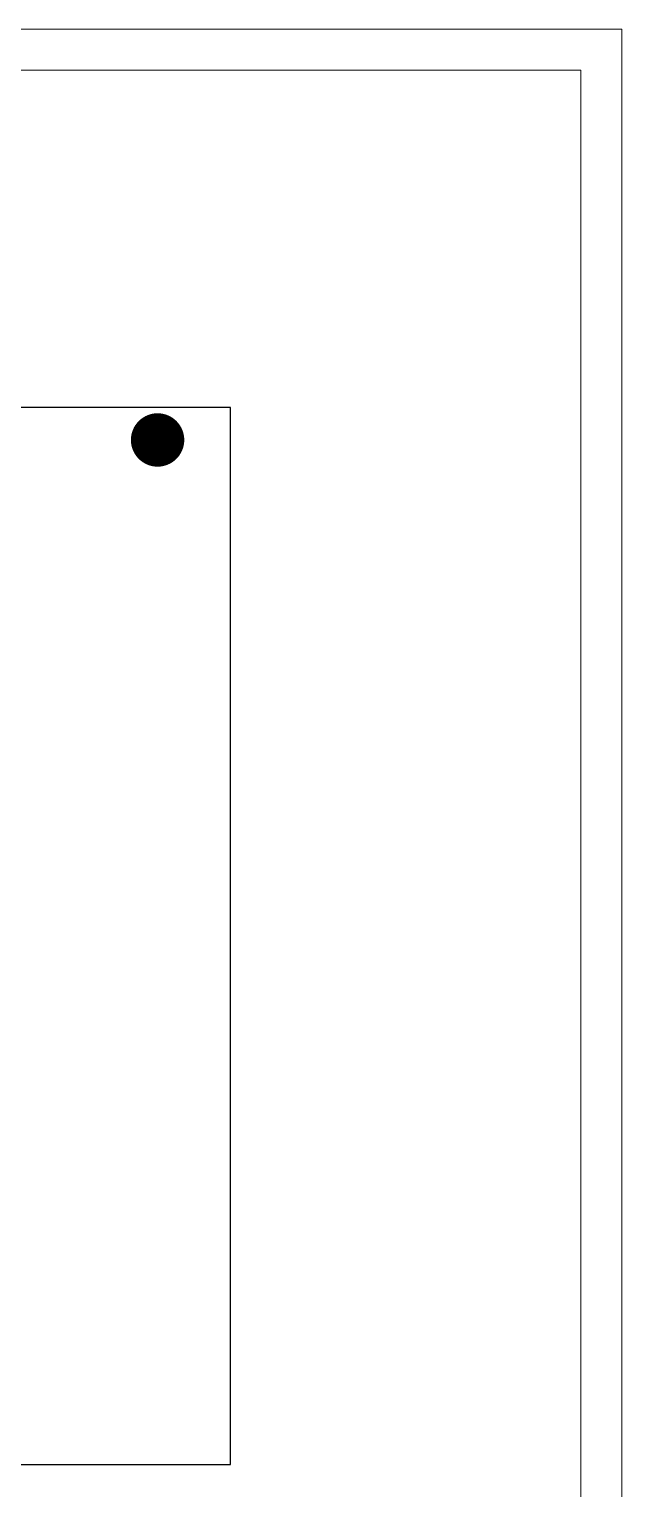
# Model space of a CAD drawing. Extents: x 25 to 880, y 8 to 306.
# Drawn here: x 807.8 to 880, y 128.4 to 306 of the extents above; entities that cross this region are included whole.
import ezdxf

# ---------------------------------------------------------------- set-up
doc = ezdxf.new("R2010")
doc.units = 0
doc.header["$MEASUREMENT"] = 0
doc.layers.add('BOARD', color=7, linetype='Continuous')
doc.layers.add('BOT', color=7, linetype='Continuous')
doc.layers.add('РАМКА', color=7, linetype='Continuous', lineweight=0)

msp = doc.modelspace()

# ---------------------------------------------------------------- linework, layer by layer
at = {"layer": 'BOARD'}
msp.add_lwpolyline([(541.2, 131.4125), (832.3475, 131.4125), (832.3475, 260), (541.2, 260)], close=True, dxfattribs=at)
at = {"layer": 'BOT', "const_width": 0.125}
msp.add_lwpolyline([(820.2925, 256.0312, -1), (826.6675, 256.0312, -1)], format="xyb", close=True, dxfattribs=at)
for points in [[(822.975, 252.885), (822.975, 259.1775)], [(823.1, 252.8675), (823.1, 259.195)], [(823.225, 252.855), (823.225, 259.2075)], [(823.35, 252.8475), (823.35, 259.215)], [(823.475, 252.845), (823.475, 259.2175)], [(823.6, 252.8462), (823.6, 259.2162)], [(823.725, 252.8537), (823.725, 259.2087)], [(823.85, 252.8662), (823.85, 259.1962)], [(823.975, 252.8825), (823.975, 259.18)], [(820.6, 254.6662), (820.6, 257.3963)], [(820.725, 254.4287), (820.725, 257.6337)], [(820.85, 254.2312), (820.85, 257.8313)], [(820.975, 254.0613), (820.975, 258.0012)], [(821.1, 253.9112), (821.1, 258.1512)], [(821.225, 253.7787), (821.225, 258.2837)], [(821.35, 253.66), (821.35, 258.4025)], [(821.475, 253.5537), (821.475, 258.5088)], [(821.6, 253.4575), (821.6, 258.605)], [(821.725, 253.3712), (821.725, 258.6912)], [(821.85, 253.2925), (821.85, 258.77)], [(821.975, 253.2225), (821.975, 258.84)], [(822.1, 253.1587), (822.1, 258.9037)], [(822.225, 253.1012), (822.225, 258.9612)], [(822.35, 253.0512), (822.35, 259.0112)], [(822.475, 253.0075), (822.475, 259.055)], [(822.6, 252.9687), (822.6, 259.0937)], [(822.725, 252.935), (822.725, 259.1275)], [(822.85, 252.9075), (822.85, 259.155)], [(824.1, 252.905), (824.1, 259.1575)], [(824.225, 252.9325), (824.225, 259.13)], [(824.35, 252.965), (824.35, 259.0975)], [(824.475, 253.0037), (824.475, 259.0587)], [(824.6, 253.0475), (824.6, 259.015)], [(824.725, 253.0975), (824.725, 258.965)], [(824.85, 253.1537), (824.85, 258.9087)], [(824.975, 253.2162), (824.975, 258.8462)], [(825.1, 253.2862), (825.1, 258.7762)], [(825.225, 253.365), (825.225, 258.6975)], [(825.35, 253.45), (825.35, 258.6125)], [(825.475, 253.5462), (825.475, 258.5162)], [(825.6, 253.6512), (825.6, 258.4112)], [(825.725, 253.7688), (825.725, 258.2937)], [(825.85, 253.9), (825.85, 258.1625)], [(825.975, 254.0487), (825.975, 258.0137)], [(826.1, 254.2162), (826.1, 257.8462)], [(826.225, 254.4112), (826.225, 257.6512)], [(826.35, 254.645), (826.35, 257.4175)], [(820.35, 255.4287), (820.35, 256.6338)], [(820.475, 254.9688), (820.475, 257.0937)], [(826.475, 254.9412), (826.475, 257.1212)], [(826.6, 255.3787), (826.6, 256.6837)]]:
    msp.add_lwpolyline(points, dxfattribs=at)
at = {"layer": 'РАМКА'}
for p, q in [((880, 306), (460, 306)), ((880, 9), (880, 306)), ((480, 301), (875, 301)), ((875, 301), (875, 14))]:
    msp.add_line(p, q, dxfattribs=at)

doc.saveas('drawing.dxf')
